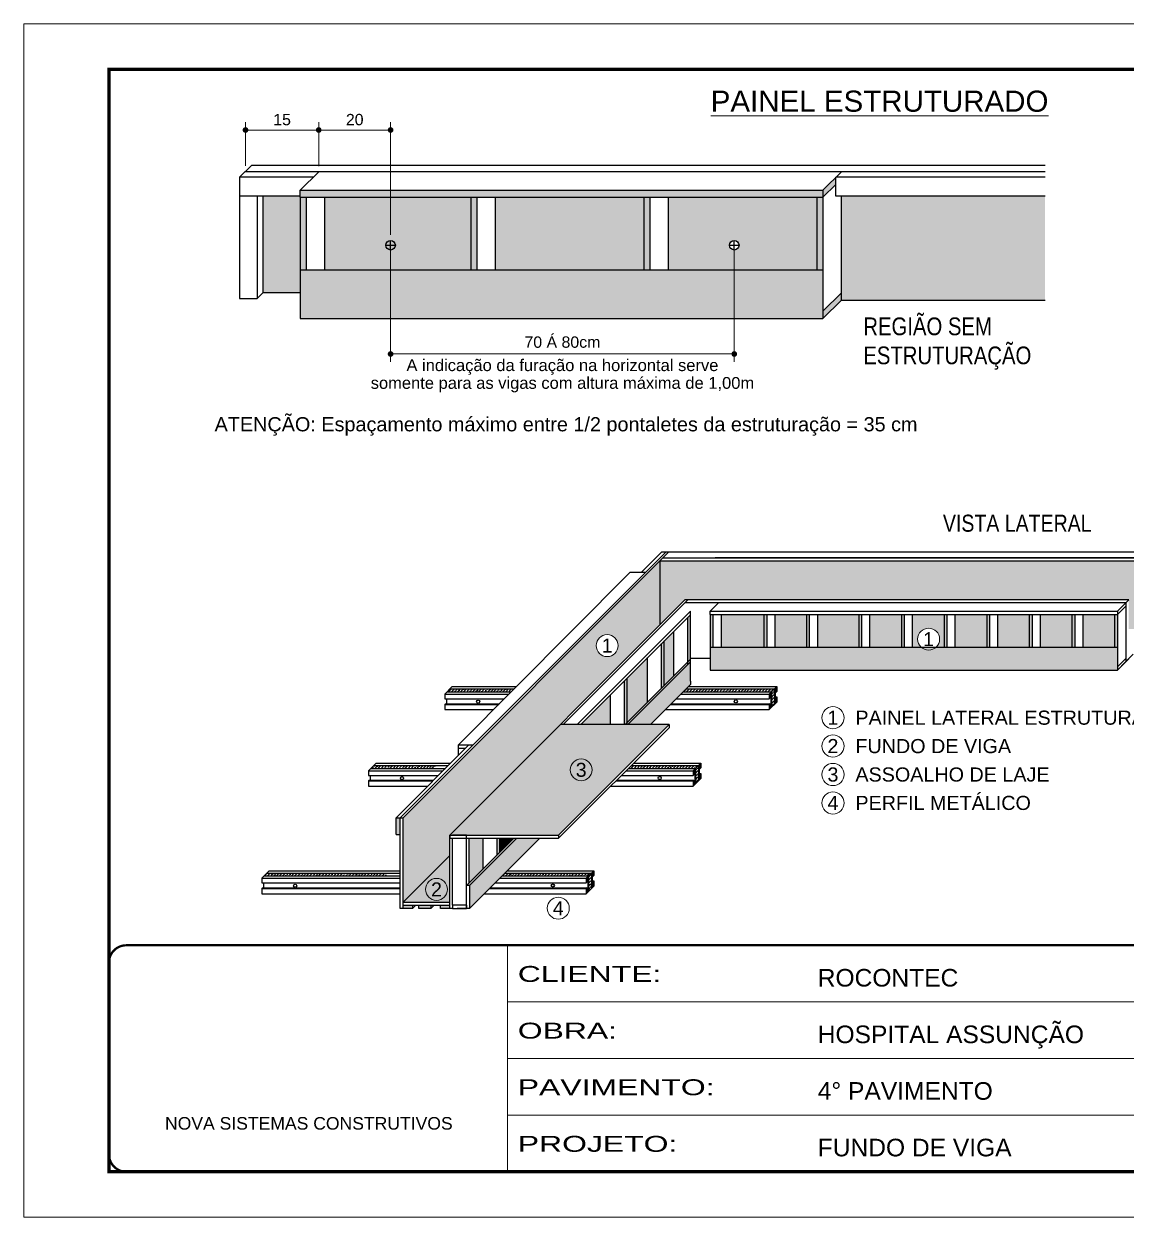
# Model space of a CAD drawing. Extents: x 3111 to 9365, y 861 to 5356.
# Drawn here: x 7866 to 8836, y 4306 to 5356 of the extents above; entities that cross this region are included whole.
import ezdxf
from ezdxf.enums import TextEntityAlignment as Align

# ---------------------------------------------------------------- set-up
doc = ezdxf.new("R2010")
doc.units = 0
doc.linetypes.add('CONTINUO', pattern=[0])
doc.linetypes.add('DASHED', pattern=[0.75, 0.5, -0.25])
for name, color, linetype, lineweight in [('CARIMBO', 255, 'Continuous', 9), ('Demarcação 1', 251, 'Continuous', 9), ('Folhas', 255, 'Continuous', 9), ('SARRAFO DE PRESSAO', 251, 'DASHED', 9)]:
    doc.layers.add(name, color=color, linetype=linetype, lineweight=lineweight)
doc.layers.add('COTA', color=241, linetype='Continuous')
doc.layers.add('Demarcação 2', color=7, linetype='Continuous', lineweight=9, true_color=0xe0e0e0)
doc.styles.add('ARIAL', font='arial.ttf')
doc.styles.add('CESAR1', font='arial.ttf', dxfattribs={"oblique": 15})
doc.styles.get("Standard").update_dxf_attribs({"font": 'arial.ttf'})
doc.styles.add('Tecnologia', font='')
doc.styles.add('texto', font='ARIALN.TTF')
doc.styles.get('Tecnologia').set_extended_font_data('Forgotten Futurist')
doc.dimstyles.new('1x', dxfattribs={"dimtxt": 10, "dimasz": 5, "dimexe": 7, "dimexo": 5, "dimgap": 4, "dimtad": 1, "dimdec": 1, "dimdsep": 46, "dimtxsty": 'Standard', "dimblk": 'DOT', "dimcen": 0.09, "dimclrd": 4, "dimclre": 4, "dimclrt": 2, "dimadec": 0, "dimazin": 2, "dimtfac": 1, "dimtdec": 1, "dimtmove": 0, "dimatfit": 3, "dimldrblk": 'DOT', "dimfxl": 1, "dimtolj": 1, "dimtzin": 0, "dimlwd": 9, "dimlwe": 9, "dimarcsym": 0})
pattern_1 = [(45, (5658.5056, 52995.7832), (0.99436891, 3.64601934), [4.6875, -0.9375, 0, -0.9375])]

# ---------------------------------------------------------------- blocks, each defined once
blk = doc.blocks.new('9999999999')
at = {"color": 30, "linetype": 'CONTINUO'}
for p, q in [((98564.6, 34230.2), (98564.6, 34429.4)), ((98564.6, 34379.6), (99584, 34379.6)), ((98564.6, 34329.8), (99488, 34329.8)), ((98564.6, 34280), (99488, 34280))]:
    blk.add_line(p, q, dxfattribs=at)
at = {"color": 30, "linetype": 'CONTINUO', "const_width": 2}
blk.add_lwpolyline([(99584, 34230.2), (99584, 34414.4, 0.414214), (99569, 34429.4), (98229, 34429.4, 0.414214), (98214, 34414.4), (98214, 34245.2, 0.414214), (98229, 34230.2), (99584, 34230.2)], format="xyb", dxfattribs=at)
at = {"layer": 'Folhas'}
blk.add_lwpolyline([(98139, 34190.2), (99624, 34190.2), (99624, 35240.2), (98139, 35240.2)], close=True, dxfattribs=at)
at = {"layer": 'Folhas', "color": 30, "const_width": 3}
blk.add_lwpolyline([(98214, 34230.2), (99584, 34230.2), (99584, 35200.2), (98214, 35200.2)], close=True, dxfattribs=at)
at = {"color": 7, "linetype": 'Continuous', "ltscale": 5, "style": 'ARIAL'}
for s, height, p in [('ROCONTEC', 15.48, (98837.7, 34393.1)), ('HOSPITAL ASSUNÇÃO', 15.483, (98837.7, 34343.3)), ('4° PAVIMENTO', 15.483, (98837.7, 34293.5)), ('NOVA SISTEMAS CONSTRUTIVOS', 11.059, (98263.2, 34267.2)), ('FUNDO DE VIGA', 15.483, (98837.7, 34243.7))]:
    blk.add_text(s, height=height, dxfattribs=at).set_placement(p)
at = {"layer": 'Folhas', "color": 7, "style": 'Tecnologia', "width": 1.5}
for s, p in [('CLIENTE:', (98573.7, 34397.2)), ('OBRA:', (98573.7, 34347.3)), ('PAVIMENTO:', (98573.7, 34297.5)), ('PROJETO:', (98573.7, 34247.7))]:
    blk.add_text(s, height=14, dxfattribs=at).set_placement(p)
blk = doc.blocks.new('_Dot')
at = {"color": 0, "linetype": 'ByBlock', "lineweight": -2}
blk.add_line((-0.5, 0), (-1, 0), dxfattribs=at)
at = {"color": 0, "linetype": 'ByBlock', "const_width": 0.5}
blk.add_lwpolyline([(-0.25, 0, 1), (0.25, 0, 1)], format="xyb", close=True, dxfattribs=at)
blk = doc.blocks.new('*D17')
at = {"layer": 'COTA', "color": 4, "lineweight": 9, "transparency": 16777216}
for p, q in [((8061.1, 5231.7), (8061.1, 5270.1)), ((8066.1, 5263.1), (8120.5, 5263.1)), ((8125.5, 5231.3), (8125.5, 5270.1))]:
    blk.add_line(p, q, dxfattribs=at)
at = {"layer": 'Defpoints', "color": 0, "transparency": 16777216}
for p in [(8125.5, 5263.1), (8061.1, 5226.7), (8125.5, 5226.3)]:
    blk.add_point(p, dxfattribs=at)
at = {"layer": 'COTA', "color": 4, "lineweight": 9, "transparency": 16777216, "xscale": 5, "yscale": 5, "zscale": 5, "rotation": 180}
blk.add_blockref('_Dot', (8061.1, 5263.1), dxfattribs=at)
at = {"layer": 'COTA', "color": 4, "lineweight": 9, "transparency": 16777216, "xscale": 5, "yscale": 5, "zscale": 5}
blk.add_blockref('_Dot', (8125.5, 5263.1), dxfattribs=at)
at = {"layer": 'COTA', "color": 2, "transparency": 16777216, "insert": (8093.3, 5272.2), "char_height": 10, "attachment_point": 5}
blk.add_mtext('\\A1;15', dxfattribs=at)
blk = doc.blocks.new('*D18')
at = {"layer": 'COTA', "color": 4, "lineweight": 9, "transparency": 16777216}
for p, q in [((8125.5, 5231.3), (8125.5, 5270.1)), ((8130.5, 5263.1), (8183.8, 5263.1)), ((8188.8, 5170.9), (8188.8, 5270.1))]:
    blk.add_line(p, q, dxfattribs=at)
at = {"layer": 'Defpoints', "color": 0, "transparency": 16777216}
for p in [(8188.8, 5263.1), (8125.5, 5226.3), (8188.8, 5165.9)]:
    blk.add_point(p, dxfattribs=at)
at = {"layer": 'COTA', "color": 4, "lineweight": 9, "transparency": 16777216, "xscale": 5, "yscale": 5, "zscale": 5, "rotation": 180}
blk.add_blockref('_Dot', (8125.5, 5263.1), dxfattribs=at)
at = {"layer": 'COTA', "color": 4, "lineweight": 9, "transparency": 16777216, "xscale": 5, "yscale": 5, "zscale": 5}
blk.add_blockref('_Dot', (8188.8, 5263.1), dxfattribs=at)
at = {"layer": 'COTA', "color": 2, "transparency": 16777216, "insert": (8157.2, 5272.2), "char_height": 10, "attachment_point": 5}
blk.add_mtext('\\A1;20', dxfattribs=at)
blk = doc.blocks.new('*D19')
at = {"layer": 'COTA', "color": 4, "lineweight": 9, "transparency": 16777216}
for p, q in [((8188.8, 5160.9), (8188.8, 5059)), ((8491.3, 5160.9), (8491.3, 5059)), ((8193.8, 5066), (8486.3, 5066))]:
    blk.add_line(p, q, dxfattribs=at)
at = {"layer": 'Defpoints', "color": 0, "transparency": 16777216}
for p in [(8188.8, 5165.9), (8491.3, 5165.9), (8491.3, 5066)]:
    blk.add_point(p, dxfattribs=at)
at = {"layer": 'COTA', "color": 4, "lineweight": 9, "transparency": 16777216, "xscale": 5, "yscale": 5, "zscale": 5, "rotation": 180}
blk.add_blockref('_Dot', (8188.8, 5066), dxfattribs=at)
at = {"layer": 'COTA', "color": 4, "lineweight": 9, "transparency": 16777216, "xscale": 5, "yscale": 5, "zscale": 5}
blk.add_blockref('_Dot', (8491.3, 5066), dxfattribs=at)
at = {"layer": 'COTA', "color": 2, "transparency": 16777216, "insert": (8340, 5076.4), "char_height": 10, "attachment_point": 5}
blk.add_mtext('\\A1;70 Á 80cm', dxfattribs=at)

msp = doc.modelspace()

# ---------------------------------------------------------------- hatches: boundary and pattern name
for points in [[(8580.69, 5215.11), (8580.69, 5221.49), (8569.34, 5210.23), (8569.34, 5203.86)], [(8411.74, 5140.14), (8417.07, 5140.14), (8417.07, 5203.86), (8411.74, 5203.86)], [(8197.21, 4657.98), (8193.55, 4657.98), (8193.55, 4643.12), (8197.21, 4643.12)]]:
    msp.add_hatch(color=256).paths.add_polyline_path(points)
at = {"linetype": 'ByBlock', "ltscale": 2}
for points in [[(8569.34, 5210.23), (8109.29, 5210.23), (8109.29, 5203.86), (8569.34, 5203.86)], [(8109.18, 5140.15), (8114.5, 5140.15), (8114.5, 5203.75), (8109.18, 5203.75)], [(8259.36, 5140.14), (8264.69, 5140.14), (8264.69, 5203.75), (8259.36, 5203.75)], [(8450.31, 4792.65), (8452.66, 4795), (8452.66, 4836.44), (8450.31, 4834.09)], [(8469.96, 4807.89), (8472.4, 4807.89), (8472.4, 4836.6), (8469.96, 4836.6)], [(8517.24, 4807.89), (8519.68, 4807.89), (8519.68, 4836.6), (8517.24, 4836.6)], [(8554.77, 4807.89), (8557.21, 4807.89), (8557.21, 4836.6), (8554.77, 4836.6)], [(8600.7, 4807.89), (8603.14, 4807.89), (8603.14, 4836.6), (8600.7, 4836.6)], [(8638.24, 4807.89), (8640.67, 4807.89), (8640.68, 4836.6), (8638.24, 4836.6)], [(8675.77, 4807.89), (8678.21, 4807.89), (8678.21, 4836.6), (8675.77, 4836.6)], [(8713.3, 4807.89), (8715.74, 4807.89), (8715.74, 4836.6), (8713.3, 4836.6)], [(8750.84, 4807.89), (8753.28, 4807.89), (8753.28, 4836.6), (8750.84, 4836.6)], [(8788.37, 4807.89), (8790.81, 4807.89), (8790.81, 4836.6), (8788.37, 4836.6)], [(8825.9, 4807.89), (8828.34, 4807.89), (8828.34, 4836.6), (8825.9, 4836.6)], [(8426.97, 4771.79), (8429.32, 4774.14), (8429.32, 4813.44), (8426.97, 4811.09)], [(8450.42, 4792.76), (8450.42, 4795.24), (8397.02, 4741.84), (8397.02, 4739.95), (8397.61, 4739.95)], [(8396.91, 4780.7), (8394.56, 4778.34), (8394.56, 4739.85), (8396.91, 4739.85)], [(8299.75, 4639.82), (8297.18, 4639.82), (8255.73, 4598.37), (8258.29, 4598.37)], [(8282.54, 4625.18), (8284.89, 4627.53), (8284.89, 4639.72), (8282.54, 4639.72)]]:
    msp.add_hatch(color=256, dxfattribs=at).paths.add_polyline_path(points)
h = msp.add_hatch(color=256)
h.paths.add_polyline_path([(8569.34, 5103.6), (8569.34, 5097.23), (8585.57, 5113.32), (8585.57, 5119.69)])
h.paths.add_polyline_path([(8564.02, 5140.14), (8569.34, 5140.14), (8569.34, 5203.86), (8564.02, 5203.86)])
at = {"linetype": 'Continuous', "ltscale": 1.5}
h = msp.add_hatch(dxfattribs=at)
h.set_pattern_fill('ANSI36', color=256, scale=15, style=0)
h.set_pattern_definition(pattern_1)
h.paths.add_polyline_path([(8240.97, 4771.27), (8238.47, 4768.77), (8295.03, 4768.77), (8297.53, 4771.27)])
h = msp.add_hatch(dxfattribs=at)
h.set_pattern_fill('ANSI36', color=256, scale=15, style=0)
h.set_pattern_definition(pattern_1)
h.paths.add_polyline_path([(8526.66, 4771.27), (8448.93, 4771.27), (8446.43, 4768.77), (8524.16, 4768.77)])
h.paths.add_polyline_path([(8526.66, 4771.27), (8524.16, 4768.77), (8524.16, 4755.15), (8526.66, 4757.66)])
h = msp.add_hatch(dxfattribs=at)
h.set_pattern_fill('ANSI36', color=256, scale=15, style=0)
h.set_pattern_definition(pattern_1)
h.paths.add_polyline_path([(8173.99, 4703.9), (8171.49, 4701.4), (8228.05, 4701.4), (8230.55, 4703.9)])
h = msp.add_hatch(dxfattribs=at)
h.set_pattern_fill('ANSI36', color=256, scale=15, style=0)
h.set_pattern_definition(pattern_1)
h.paths.add_polyline_path([(8459.68, 4703.9), (8457.18, 4701.4), (8457.18, 4687.78), (8459.68, 4690.29)])
h.paths.add_polyline_path([(8400.68, 4703.9), (8398.17, 4701.4), (8457.18, 4701.4), (8459.68, 4703.9)])
h = msp.add_hatch(dxfattribs=at)
h.set_pattern_fill('ANSI36', color=256, scale=15, style=0)
h.set_pattern_definition(pattern_1)
h.paths.add_polyline_path([(8079.92, 4609.28), (8077.42, 4606.77), (8184.89, 4606.77), (8184.89, 4609.28)])
h = msp.add_hatch(dxfattribs=at)
h.set_pattern_fill('ANSI36', color=256, scale=15, style=0)
h.set_pattern_definition(pattern_1)
h.paths.add_polyline_path([(8365.61, 4609.28), (8363.1, 4606.77), (8363.1, 4593.16), (8365.61, 4595.67)])
h.paths.add_polyline_path([(8289.51, 4609.28), (8287, 4606.77), (8363.1, 4606.77), (8365.61, 4609.28)])
at = {"linetype": 'ByBlock', "ltscale": 2}
h = msp.add_hatch(color=256, dxfattribs=at)
h.paths.add_polyline_path([(8207.99, 4580.99), (8199.77, 4580.99), (8199.77, 4578.07), (8207.99, 4578.07)])
h.paths.add_polyline_path([(8224.29, 4580.99), (8213.5, 4580.99), (8213.5, 4578.07), (8224.29, 4578.07)])
h.paths.add_polyline_path([(8240.84, 4580.99), (8232.62, 4580.99), (8232.62, 4578.07), (8240.84, 4578.07)])
at = {"layer": 'Demarcação 1'}
h = msp.add_hatch(color=256, dxfattribs=at)
h.paths.add_polyline_path([(8219.5, 4594.88, 1), (8238.86, 4594.88, 1)], flags=17)
h.paths.add_polyline_path([(8240.84, 4642.59), (8425.88, 4827.63), (8425.88, 4884.1), (8425.88, 4884.1), (8199.77, 4657.99), (8199.77, 4583.55), (8240.84, 4624.62)])
h.paths.add_polyline_path([(8369.7, 4809.42, -1), (8389.05, 4809.42, -1)], flags=16)
h.paths.add_polyline_path([(8221.3, 4585.63), (8237.06, 4585.63), (8237.06, 4604.19), (8221.3, 4604.19)], flags=24)
h.paths.add_polyline_path([(8371.5, 4800.17), (8387.25, 4800.17), (8387.25, 4818.72), (8371.5, 4818.72)], flags=24)
msp.add_hatch(color=256, dxfattribs=at).paths.add_polyline_path([(8425.88, 4827.63), (8447.82, 4849.57), (8838.39, 4849.57), (8838.39, 4823.94), (8857.6, 4823.94), (8857.6, 4884.1), (8425.88, 4884.1)])
h = msp.add_hatch(color=256, dxfattribs=at)
h.paths.add_polyline_path([(8199.77, 4583.55), (8240.84, 4583.55), (8240.84, 4624.62)])
h.paths.add_polyline_path([(8219.5, 4594.88, -1), (8238.86, 4594.88, -1)], flags=16)
h.paths.add_polyline_path([(8221.3, 4585.63), (8237.06, 4585.63), (8237.06, 4604.19), (8221.3, 4604.19)], flags=24)
at = {"layer": 'Demarcação 2'}
for points in [[(8109.29, 5203.86), (8109.29, 5203.86), (8109.29, 5203.86), (8109.29, 5204.92), (8076.3, 5204.92), (8076.3, 5119.7), (8109.29, 5119.7)], [(8130.84, 5140.15), (8259.47, 5140.14), (8259.47, 5203.86), (8130.84, 5203.86)], [(8281.02, 5140.14), (8411.74, 5140.14), (8411.74, 5203.86), (8281.02, 5203.86)], [(8585.57, 5204.92), (8585.57, 5113.32), (8764.85, 5113.32), (8764.85, 5204.92)], [(8569.34, 5140.14), (8109.29, 5140.15), (8109.29, 5103.6), (8109.29, 5097.23), (8569.34, 5097.23)], [(8479.93, 4807.89), (8517.34, 4807.89), (8517.34, 4836.71), (8479.93, 4836.71)], [(8527.21, 4807.89), (8554.88, 4807.89), (8554.88, 4836.71), (8527.21, 4836.71)], [(8564.74, 4807.89), (8600.81, 4807.89), (8600.81, 4836.71), (8564.74, 4836.71)], [(8610.68, 4807.89), (8638.34, 4807.89), (8638.34, 4836.71), (8610.68, 4836.71)], [(8685.74, 4807.89), (8713.41, 4807.89), (8713.41, 4836.71), (8685.74, 4836.71)], [(8723.28, 4807.89), (8750.94, 4807.89), (8750.94, 4836.71), (8723.28, 4836.71)], [(8760.81, 4807.89), (8788.48, 4807.89), (8788.48, 4836.71), (8760.81, 4836.71)], [(8798.34, 4807.89), (8826.01, 4807.89), (8826.01, 4836.71), (8798.34, 4836.71)], [(8429.43, 4774.25), (8438.1, 4782.92), (8438.1, 4821.88), (8429.43, 4813.21)], [(8397.02, 4741.84), (8414.76, 4759.58), (8414.76, 4798.54), (8397.02, 4780.8)], [(8828.45, 4807.89), (8668.78, 4807.89, -0.3830345), (8655.85, 4807.89), (8470.07, 4807.89), (8470.07, 4787.89), (8828.45, 4787.89)], [(8452.77, 4778.03), (8452.77, 4795.11), (8397.61, 4739.95), (8417.61, 4739.95), (8452.76, 4775.11)], [(8356.17, 4739.95), (8382.35, 4739.95), (8382.35, 4766.13)], [(8258.08, 4600.72), (8270.33, 4612.97), (8270.33, 4639.82), (8258.08, 4639.82)], [(8320.05, 4639.82), (8314.56, 4639.82), (8299.75, 4639.82), (8258.29, 4598.37), (8258.29, 4578.07)], [(8285, 4627.64), (8297.18, 4639.82), (8285, 4639.82)]]:
    msp.add_hatch(color=256, dxfattribs=at).paths.add_polyline_path(points)
h = msp.add_hatch(color=256, dxfattribs=at)
h.paths.add_polyline_path([(8487.07, 5161.68, -1), (8495.43, 5161.68, -1)], flags=16)
h.paths.add_polyline_path([(8433.29, 5140.14), (8564.02, 5140.14), (8564.02, 5203.86), (8433.29, 5203.86)])
h = msp.add_hatch(color=256, dxfattribs=at)
h.paths.add_polyline_path([(8671.99, 4815.09, -1), (8652.64, 4815.09, -1)], flags=16)
h.paths.add_polyline_path([(8654.44, 4805.84), (8670.19, 4805.84), (8670.19, 4824.39), (8654.44, 4824.39)], flags=24)
h.paths.add_polyline_path([(8648.21, 4807.89), (8675.88, 4807.89), (8675.88, 4836.71), (8648.21, 4836.71)])
h = msp.add_hatch(color=256, dxfattribs=at)
h.paths.add_polyline_path([(8240.84, 4642.59), (8243.41, 4642.59), (8255.73, 4642.59), (8336.48, 4642.59), (8433.84, 4739.95), (8338.2, 4739.95)])
h.paths.add_polyline_path([(8348.58, 4690.57), (8364.45, 4690.57), (8364.45, 4709.46), (8348.58, 4709.46)], flags=24)

# ---------------------------------------------------------------- linework, layer by layer
at = {"linetype": 'ByBlock', "ltscale": 2}
for p, q in [((8055.86, 5221.49), (8066.3, 5231.93)), ((8055.86, 5221.49), (8055.86, 5204.92)), ((8125.51, 5226.32), (8109.29, 5210.23)), ((8585.57, 5226.32), (8569.34, 5210.23)), ((8580.69, 5204.92), (8580.69, 5221.49)), ((8109.29, 5210.23), (8569.35, 5210.23)), ((8109.29, 5203.86), (8109.29, 5210.23)), ((8580.69, 5215.11), (8569.34, 5203.86)), ((8569.34, 5210.23), (8569.34, 5097.23)), ((8055.86, 5204.92), (8055.86, 5114.86)), ((8071.46, 5204.92), (8071.46, 5114.86)), ((8076.3, 5204.92), (8076.3, 5119.7)), ((8109.29, 5203.86), (8109.29, 5097.23)), ((8109.29, 5203.86), (8109.29, 5103.6)), ((8109.29, 5203.86), (8569.34, 5203.86)), ((8114.61, 5203.86), (8114.61, 5140.15)), ((8130.84, 5140.15), (8130.84, 5203.86)), ((8259.47, 5203.86), (8259.47, 5140.14)), ((8264.8, 5203.86), (8264.8, 5140.14)), ((8281.02, 5140.14), (8281.02, 5203.86)), ((8411.74, 5203.86), (8411.74, 5140.14)), ((8417.07, 5203.86), (8417.07, 5140.14)), ((8433.29, 5140.14), (8433.29, 5203.86)), ((8564.02, 5203.86), (8564.02, 5140.14)), ((8585.57, 5113.32), (8585.57, 5204.92)), ((8071.46, 5114.86), (8076.3, 5119.7)), ((8109.29, 5119.7), (8076.3, 5119.7)), ((8109.29, 5119.7), (8076.3, 5119.7)), ((8585.57, 5119.69), (8569.34, 5103.6)), ((8585.57, 5113.32), (8569.34, 5097.23)), ((8340.77, 4739.95), (8450.38, 4849.57)), ((8477.5, 4847), (8470.07, 4839.63)), ((8835.88, 4847), (8828.45, 4839.63)), ((8835.88, 4844.08), (8828.45, 4836.71)), ((8835.88, 4847), (8838.39, 4849.57)), ((8835.88, 4847), (8835.88, 4795.25)), ((8450.42, 4792.76), (8450.42, 4834.2)), ((8452.77, 4778.03), (8452.77, 4836.55)), ((8470.07, 4839.63), (8828.45, 4839.63)), ((8470.07, 4836.71), (8470.07, 4839.63)), ((8470.07, 4836.71), (8828.45, 4836.71)), ((8470.07, 4836.71), (8470.07, 4787.89)), ((8470.07, 4836.71), (8470.07, 4807.89)), ((8472.51, 4836.71), (8472.51, 4807.89)), ((8479.93, 4807.89), (8479.93, 4836.71)), ((8517.34, 4836.71), (8517.34, 4807.89)), ((8519.78, 4836.71), (8519.78, 4807.89)), ((8527.21, 4807.89), (8527.21, 4836.71)), ((8554.88, 4836.71), (8554.88, 4807.89)), ((8557.32, 4836.71), (8557.32, 4807.89)), ((8564.74, 4807.89), (8564.74, 4836.71)), ((8600.81, 4836.71), (8600.81, 4807.89)), ((8603.25, 4836.71), (8603.25, 4807.89)), ((8610.68, 4807.89), (8610.68, 4836.71)), ((8638.34, 4836.71), (8638.34, 4807.89)), ((8640.78, 4836.71), (8640.78, 4807.89)), ((8648.21, 4807.89), (8648.21, 4836.71)), ((8675.88, 4836.71), (8675.88, 4807.89)), ((8678.32, 4836.71), (8678.31, 4807.89)), ((8685.74, 4807.89), (8685.74, 4836.71)), ((8713.41, 4836.71), (8713.41, 4807.89)), ((8715.85, 4836.71), (8715.85, 4807.89)), ((8723.28, 4807.89), (8723.28, 4836.71)), ((8750.94, 4836.71), (8750.94, 4807.89)), ((8753.38, 4836.71), (8753.38, 4807.89)), ((8760.81, 4807.89), (8760.81, 4836.71)), ((8788.48, 4836.71), (8788.48, 4807.89)), ((8790.92, 4836.71), (8790.92, 4807.89)), ((8798.34, 4807.89), (8798.34, 4836.71)), ((8826.01, 4836.71), (8826.01, 4807.89)), ((8828.45, 4839.63), (8828.45, 4836.71)), ((8828.45, 4836.71), (8828.45, 4787.89)), ((8438.1, 4782.92), (8438.1, 4821.88)), ((8427.08, 4771.9), (8427.08, 4811.19)), ((8429.43, 4774.25), (8429.43, 4813.55)), ((8414.76, 4759.58), (8414.76, 4798.87)), ((8842.43, 4801.76), (8832.05, 4791.46)), ((8452.77, 4797.59), (8395.13, 4739.95)), ((8470.07, 4798.18), (8452.77, 4798.18)), ((8835.88, 4798.17), (8828.45, 4790.81)), ((8835.88, 4795.25), (8828.45, 4787.89)), ((8838.39, 4797.74), (8835.88, 4795.25)), ((8394.67, 4739.95), (8394.67, 4778.45)), ((8397.02, 4739.95), (8397.02, 4780.8)), ((8452.77, 4778.03), (8452.76, 4775.11)), ((8238.47, 4768.77), (8295.03, 4768.77)), ((8240.97, 4771.27), (8297.53, 4771.27)), ((8243.04, 4773.34), (8299.58, 4773.34)), ((8446.43, 4768.77), (8524.16, 4768.77)), ((8448.93, 4771.27), (8526.66, 4771.27)), ((8451, 4773.34), (8528.73, 4773.34)), ((8523.53, 4767.23), (8523.53, 4755.3)), ((8524.16, 4768.77), (8524.16, 4755.15)), ((8526.66, 4771.27), (8526.66, 4757.66)), ((8527.29, 4770.98), (8527.29, 4759.06)), ((8527.29, 4768.52), (8528.11, 4768.52)), ((8528.11, 4771.8), (8528.11, 4768.52)), ((8236.4, 4766.7), (8236.4, 4762.51)), ((8236.4, 4766.7), (8279.64, 4766.7)), ((8236.4, 4766.7), (8292.98, 4766.7)), ((8236.4, 4762.51), (8288.81, 4762.51)), ((8236.4, 4757.64), (8283.97, 4757.64)), ((8237.04, 4758.27), (8284.6, 4758.27)), ((8237.84, 4762.51), (8237.84, 4758.27)), ((8435.29, 4757.64), (8522.09, 4757.64)), ((8435.93, 4758.27), (8522.73, 4758.27)), ((8440.17, 4762.51), (8522.09, 4762.51)), ((8444.36, 4766.7), (8522.09, 4766.7)), ((8522.09, 4766.7), (8522.09, 4762.51)), ((8522.73, 4766.42), (8522.73, 4763.14)), ((8527.29, 4764.28), (8528.73, 4764.28)), ((8527.29, 4763.65), (8528.11, 4763.65)), ((8527.29, 4759.88), (8528.11, 4759.88)), ((8528.11, 4763.65), (8528.11, 4759.88)), ((8236.4, 4753.09), (8266.11, 4753.09)), ((8236.4, 4753.09), (8279.44, 4753.09)), ((8430.74, 4753.09), (8522.09, 4753.09)), ((8522.73, 4755.3), (8523.53, 4755.3)), ((8433.96, 4739.95), (8433.96, 4737.19)), ((8248.54, 4712.98), (8248.54, 4722)), ((8248.54, 4719.08), (8254.64, 4719.08)), ((8176.06, 4705.97), (8241.53, 4705.97)), ((8402.73, 4705.97), (8461.75, 4705.97)), ((8461.13, 4704.43), (8461.13, 4701.15)), ((8169.42, 4699.33), (8212.66, 4699.33)), ((8169.42, 4699.33), (8234.89, 4699.33)), ((8169.42, 4699.33), (8169.42, 4695.14)), ((8169.42, 4695.14), (8230.7, 4695.14)), ((8170.86, 4695.14), (8170.86, 4690.9)), ((8171.49, 4701.4), (8236.96, 4701.4)), ((8173.99, 4703.9), (8239.46, 4703.9)), ((8391.89, 4695.14), (8455.11, 4695.14)), ((8396.09, 4699.33), (8455.11, 4699.33)), ((8398.16, 4701.4), (8457.18, 4701.4)), ((8400.66, 4703.9), (8459.68, 4703.9)), ((8455.11, 4699.33), (8455.11, 4695.14)), ((8455.75, 4699.05), (8455.75, 4695.77)), ((8456.55, 4699.86), (8456.55, 4687.93)), ((8457.18, 4701.4), (8457.18, 4687.78)), ((8459.68, 4703.9), (8459.68, 4690.29)), ((8460.31, 4703.61), (8460.31, 4691.69)), ((8460.31, 4701.15), (8461.13, 4701.15)), ((8460.31, 4696.91), (8461.75, 4696.91)), ((8460.31, 4696.28), (8461.13, 4696.28)), ((8461.13, 4696.28), (8461.13, 4692.51)), ((8169.42, 4690.27), (8225.82, 4690.27)), ((8169.42, 4685.72), (8199.13, 4685.72)), ((8169.42, 4685.72), (8221.27, 4685.72)), ((8170.06, 4690.9), (8226.46, 4690.9)), ((8382.47, 4685.72), (8455.11, 4685.72)), ((8387.02, 4690.27), (8455.11, 4690.27)), ((8387.66, 4690.9), (8455.75, 4690.9)), ((8455.75, 4687.93), (8456.55, 4687.93)), ((8460.31, 4692.51), (8461.13, 4692.51)), ((8193.55, 4643.12), (8193.55, 4657.98)), ((8197.21, 4657.99), (8199.77, 4657.99)), ((8193.55, 4643.12), (8197.21, 4643.12)), ((8240.84, 4642.59), (8243.41, 4642.59)), ((8336.48, 4642.59), (8336.48, 4639.82)), ((8246.62, 4639.82), (8314.56, 4639.82)), ((8255.73, 4580.99), (8255.73, 4639.82)), ((8258.08, 4600.72), (8258.08, 4639.69)), ((8270.33, 4612.97), (8270.33, 4639.82)), ((8282.65, 4625.29), (8282.65, 4639.82)), ((8285, 4627.64), (8285, 4639.82)), ((8081.99, 4611.35), (8197.21, 4611.35)), ((8291.57, 4611.35), (8367.68, 4611.35)), ((8367.05, 4609.81), (8367.05, 4606.53)), ((8075.35, 4604.71), (8171.55, 4604.71)), ((8075.35, 4604.71), (8197.21, 4604.71)), ((8075.35, 4604.71), (8075.35, 4600.51)), ((8075.35, 4600.51), (8197.21, 4600.51)), ((8076.79, 4600.51), (8076.79, 4596.28)), ((8077.42, 4606.77), (8197.21, 4606.77)), ((8079.92, 4609.28), (8197.21, 4609.28)), ((8280.74, 4600.51), (8361.04, 4600.51)), ((8284.93, 4604.71), (8361.04, 4604.71)), ((8287, 4606.77), (8363.1, 4606.77)), ((8289.51, 4609.28), (8365.61, 4609.28)), ((8361.04, 4604.71), (8361.04, 4600.51)), ((8361.67, 4604.43), (8361.67, 4601.15)), ((8362.48, 4605.23), (8362.48, 4593.31)), ((8363.1, 4606.77), (8363.1, 4593.16)), ((8365.61, 4609.28), (8365.61, 4595.67)), ((8366.23, 4608.99), (8366.23, 4597.07)), ((8366.23, 4606.53), (8367.05, 4606.53)), ((8366.23, 4602.29), (8367.68, 4602.29)), ((8366.23, 4601.66), (8367.05, 4601.66)), ((8367.05, 4601.66), (8367.05, 4597.89)), ((8075.35, 4595.64), (8197.21, 4595.64)), ((8075.35, 4591.09), (8171.55, 4591.09)), ((8075.35, 4591.09), (8197.21, 4591.09)), ((8075.98, 4596.28), (8197.21, 4596.28)), ((8271.32, 4591.09), (8361.04, 4591.09)), ((8275.87, 4595.64), (8361.04, 4595.64)), ((8276.51, 4596.28), (8361.67, 4596.28)), ((8361.67, 4593.31), (8362.48, 4593.31)), ((8366.23, 4597.89), (8367.05, 4597.89)), ((8255.73, 4580.99), (8255.73, 4578.07))]:
    msp.add_line(p, q, dxfattribs=at)
for p, q in [((8764.85, 5231.93), (8066.3, 5231.93)), ((8120.64, 5221.49), (8055.86, 5221.49)), ((8764.85, 5226.32), (8060.7, 5226.32)), ((8764.85, 5221.49), (8580.69, 5221.49)), ((8109.29, 5204.92), (8055.86, 5204.92)), ((8764.85, 5204.92), (8580.69, 5204.92)), ((8109.16, 5140.15), (8569.34, 5140.14)), ((8055.86, 5114.86), (8071.46, 5114.86)), ((8109.29, 5097.23), (8569.34, 5097.23)), ((8430.93, 4891.71), (8197.21, 4657.99)), ((8433.5, 4891.71), (8199.77, 4657.99)), ((8427.27, 4891.71), (8409.18, 4873.62)), ((8425.88, 4884.1), (8857.6, 4884.1)), ((8425.88, 4884.1), (8425.88, 4827.63)), ((8865.21, 4891.71), (8427.27, 4891.71)), ((8428.45, 4886.67), (8860.16, 4886.67)), ((8860.16, 4886.67), (8474.55, 4886.67)), ((8399.28, 4873.62), (8248.54, 4722)), ((8412.84, 4873.62), (8399.28, 4873.62)), ((8447.82, 4849.57), (8240.84, 4642.59)), ((8838.39, 4849.57), (8447.82, 4849.57)), ((8835.88, 4847), (8447.82, 4847)), ((8353.09, 4739.95), (8452.77, 4839.63)), ((8356.17, 4739.95), (8452.77, 4836.55)), ((8452.77, 4787.89), (8452.77, 4839.63)), ((8470.07, 4807.89), (8828.45, 4807.89)), ((8452.76, 4795.11), (8397.61, 4739.95)), ((8470.07, 4787.89), (8828.45, 4787.89)), ((8243.04, 4773.34), (8236.4, 4766.7)), ((8452.76, 4775.11), (8417.61, 4739.95)), ((8528.73, 4773.34), (8522.09, 4766.7)), ((8523.53, 4767.23), (8522.73, 4766.42)), ((8528.11, 4771.8), (8527.29, 4770.98)), ((8528.73, 4769.15), (8528.11, 4768.52)), ((8382.35, 4739.95), (8382.35, 4766.13)), ((8522.73, 4763.14), (8522.09, 4762.51)), ((8528.73, 4759.73), (8522.09, 4753.09)), ((8528.11, 4759.88), (8527.29, 4759.06)), ((8528.73, 4764.28), (8528.11, 4763.65)), ((8523.53, 4755.3), (8522.73, 4754.5)), ((8336.48, 4642.59), (8433.84, 4739.95)), ((8336.6, 4639.82), (8433.96, 4737.19)), ((8433.96, 4739.95), (8338.2, 4739.95)), ((8257.56, 4722), (8193.55, 4657.99)), ((8248.54, 4722), (8261.22, 4722)), ((8176.06, 4705.97), (8169.42, 4699.33)), ((8461.75, 4705.97), (8455.11, 4699.33)), ((8461.13, 4704.43), (8460.31, 4703.61)), ((8455.75, 4695.77), (8455.11, 4695.14)), ((8456.55, 4699.86), (8455.75, 4699.05)), ((8461.75, 4701.78), (8461.13, 4701.15)), ((8461.75, 4696.91), (8461.13, 4696.28)), ((8461.75, 4692.36), (8455.11, 4685.72)), ((8456.55, 4687.93), (8455.75, 4687.13)), ((8461.13, 4692.51), (8460.31, 4691.69)), ((8193.55, 4657.98), (8197.21, 4657.98)), ((8197.21, 4580.99), (8197.21, 4657.99)), ((8199.77, 4578.07), (8199.77, 4657.99)), ((8240.84, 4578.07), (8240.84, 4642.59)), ((8240.84, 4642.59), (8336.48, 4642.59)), ((8240.84, 4642.59), (8240.84, 4639.82)), ((8255.73, 4642.59), (8243.41, 4642.59)), ((8255.73, 4578.07), (8255.73, 4642.59)), ((8240.84, 4639.82), (8247.75, 4639.82)), ((8243.41, 4580.99), (8243.41, 4639.82)), ((8243.41, 4639.82), (8243.41, 4639.51)), ((8297.18, 4639.82), (8255.73, 4598.37)), ((8320.05, 4639.82), (8258.29, 4578.07)), ((8299.75, 4639.82), (8258.29, 4598.37)), ((8314.56, 4639.82), (8336.6, 4639.82)), ((8240.84, 4624.62), (8199.77, 4583.55)), ((8081.99, 4611.35), (8075.35, 4604.71)), ((8367.68, 4611.35), (8361.04, 4604.71)), ((8367.05, 4609.81), (8366.23, 4608.99)), ((8361.67, 4601.15), (8361.04, 4600.51)), ((8362.48, 4605.23), (8361.67, 4604.43)), ((8367.68, 4607.16), (8367.05, 4606.53)), ((8367.68, 4602.29), (8367.05, 4601.66)), ((8258.29, 4598.37), (8255.73, 4598.37)), ((8258.29, 4598.37), (8258.29, 4578.07)), ((8367.68, 4597.74), (8361.04, 4591.09)), ((8362.48, 4593.31), (8361.67, 4592.51)), ((8367.05, 4597.89), (8366.23, 4597.07)), ((8197.21, 4578.07), (8197.21, 4580.99)), ((8207.99, 4578.07), (8197.21, 4578.07)), ((8199.77, 4583.55), (8240.84, 4583.55)), ((8199.77, 4580.99), (8240.84, 4580.99)), ((8199.77, 4580.99), (8207.99, 4580.99)), ((8207.99, 4580.99), (8207.99, 4578.07)), ((8207.99, 4578.07), (8210.91, 4580.99)), ((8213.5, 4580.99), (8224.29, 4580.99)), ((8213.5, 4578.07), (8213.5, 4580.99)), ((8224.29, 4578.07), (8213.5, 4578.07)), ((8224.29, 4578.07), (8227.21, 4580.99)), ((8224.29, 4580.99), (8224.29, 4578.07)), ((8232.62, 4580.99), (8240.84, 4580.99)), ((8232.62, 4578.07), (8232.62, 4580.99)), ((8243.41, 4578.07), (8232.62, 4578.07)), ((8243.41, 4580.99), (8243.41, 4578.07)), ((8255.73, 4580.99), (8243.41, 4580.99)), ((8243.41, 4578.07), (8255.73, 4578.07)), ((8258.29, 4578.07), (8247.51, 4578.07))]:
    msp.add_line(p, q)
at = {"linetype": 'Continuous', "ltscale": 1.5}
for p, q in [((8184.61, 5161.68), (8192.98, 5161.68)), ((8188.79, 5157.49), (8188.79, 5165.86)), ((8487.07, 5161.68), (8495.43, 5161.68)), ((8491.25, 5157.49), (8491.25, 5165.86)), ((8585.57, 5113.32), (8764.85, 5113.32))]:
    msp.add_line(p, q, dxfattribs=at)
at = {"ltscale": 2}
for p, q in [((8528.73, 4773.34), (8528.73, 4769.15)), ((8237.04, 4758.27), (8236.4, 4757.64)), ((8236.4, 4757.64), (8236.4, 4753.09)), ((8522.73, 4758.27), (8522.09, 4757.64)), ((8522.09, 4757.64), (8522.09, 4753.09)), ((8522.73, 4758.27), (8522.73, 4754.5)), ((8528.73, 4764.28), (8528.73, 4759.73)), ((8461.75, 4705.97), (8461.75, 4701.78)), ((8461.75, 4696.91), (8461.75, 4692.36)), ((8170.06, 4690.9), (8169.42, 4690.27)), ((8169.42, 4690.27), (8169.42, 4685.72)), ((8455.75, 4690.9), (8455.11, 4690.27)), ((8455.11, 4690.27), (8455.11, 4685.72)), ((8455.75, 4690.9), (8455.75, 4687.13)), ((8367.68, 4611.35), (8367.68, 4607.16)), ((8367.68, 4602.29), (8367.68, 4597.74)), ((8075.98, 4596.28), (8075.35, 4595.64)), ((8075.35, 4595.64), (8075.35, 4591.09)), ((8361.67, 4596.28), (8361.04, 4595.64)), ((8361.04, 4595.64), (8361.04, 4591.09)), ((8361.67, 4596.28), (8361.67, 4592.51))]:
    msp.add_line(p, q, dxfattribs=at)
at = {"linetype": 'Continuous', "ltscale": 1.5}
for centre in [(8188.79, 5161.68), (8491.25, 5161.68)]:
    msp.add_circle(centre, 4.18, dxfattribs=at)
at = {"linetype": 'ByBlock', "ltscale": 2}
for centre in [(8265.85, 4760.12), (8492.63, 4760.31), (8198.87, 4692.75), (8425.65, 4692.94), (8104.8, 4598.12), (8331.58, 4598.32)]:
    msp.add_circle(centre, 1.38, dxfattribs=at)
at = {"layer": 'CARIMBO'}
for centre, radius in [((8662.32, 4815.09), 9.68), ((8379.38, 4809.42), 9.68), ((8578.1, 4745.98), 9.77), ((8578.1, 4720.98), 9.77), ((8356.51, 4700.1), 9.68), ((8578.1, 4695.98), 9.77), ((8578.1, 4670.98), 9.77), ((8229.18, 4594.88), 9.68), ((8336.33, 4578.33), 9.68)]:
    msp.add_circle(centre, radius, dxfattribs=at)

# ---------------------------------------------------------------- block references
at = {"layer": 'SARRAFO DE PRESSAO', "color": 6, "linetype": 'ByBlock'}
msp.add_blockref('9999999999', (-90272.98, -29883.71), dxfattribs=at)

# ---------------------------------------------------------------- texts
at = {"layer": 'CARIMBO', "linetype": 'Continuous', "ltscale": 2, "style": 'ARIAL'}
msp.add_text('%%UPAINEL ESTRUTURADO', height=18.59, dxfattribs=at).set_placement((8619.16, 5279.16), align=Align.CENTER)
at = {"layer": 'CARIMBO', "linetype": 'Continuous', "ltscale": 2, "style": 'texto'}
for s, height, p in [('REGIÃO SEM', 15.6, (8604.83, 5082.53)), ('ESTRUTURAÇÃO', 15.6, (8604.83, 5056.97)), ('VISTA LATERAL', 15, (8674.92, 4909.61))]:
    msp.add_text(s, height=height, dxfattribs=at).set_placement(p)
at = {"layer": 'CARIMBO', "color": 2, "style": 'ARIAL'}
for s, height, p in [('A indicação da furação na horizontal serve', 10.4, (8340.02, 5056.15)), ('somente para as vigas com altura máxima de 1,00m', 10.4, (8340.02, 5040.55)), ('ATENÇÃO: Espaçamento máximo entre 1/2 pontaletes da estruturação = 35 cm  ', 12.48, (8348.05, 5004.18))]:
    msp.add_text(s, height=height, dxfattribs=at).set_placement(p, align=Align.MIDDLE_CENTER)
at = {"layer": 'CARIMBO', "style": 'ARIAL'}
for s, height, p in [('1', 12.32, (8662.32, 4815.09)), ('1', 12.32, (8379.38, 4809.42)), ('1', 12.44, (8578.1, 4745.98)), ('2', 12.44, (8578.1, 4720.98)), ('3', 12.32, (8356.51, 4700.1)), ('3', 12.44, (8578.1, 4695.98)), ('4', 12.44, (8578.1, 4670.98)), ('2', 12.32, (8229.18, 4594.88)), ('4', 12.32, (8336.33, 4578.33))]:
    msp.add_text(s, height=height, dxfattribs=at).set_placement(p, align=Align.MIDDLE_CENTER)
at = {"layer": 'CARIMBO', "style": 'CESAR1'}
for s, p in [('PAINEL LATERAL ESTRUTURADO', (8597.87, 4745.98)), ('FUNDO DE VIGA', (8597.87, 4720.98)), ('ASSOALHO DE LAJE', (8597.87, 4695.98)), ('PERFIL METÁLICO', (8597.87, 4670.98))]:
    msp.add_text(s, height=12.436, dxfattribs=at).set_placement(p, align=Align.MIDDLE_LEFT)

# ---------------------------------------------------------------- dimensions: what is measured, and where the dimension line sits
at = {"layer": 'COTA'}
for base, p1, p2, text, picture, middle in [((8125.51, 5263.13), (8061.08, 5226.71), (8125.51, 5226.32), '15', '*D17', (8093.3, 5272.24)), ((8188.79, 5263.13), (8125.51, 5226.32), (8188.79, 5165.86), '20', '*D18', (8157.15, 5272.24)), ((8491.25, 5066.03), (8188.79, 5165.86), (8491.25, 5165.86), '70 Á 80cm', '*D19', (8340.02, 5076.37))]:
    dim = msp.add_linear_dim(base=base, p1=p1, p2=p2, text=text, dimstyle='1x', dxfattribs=at)
    dim.commit()
    dim.dimension.update_dxf_attribs({"geometry": picture, "text_midpoint": middle})

doc.saveas('drawing.dxf')
